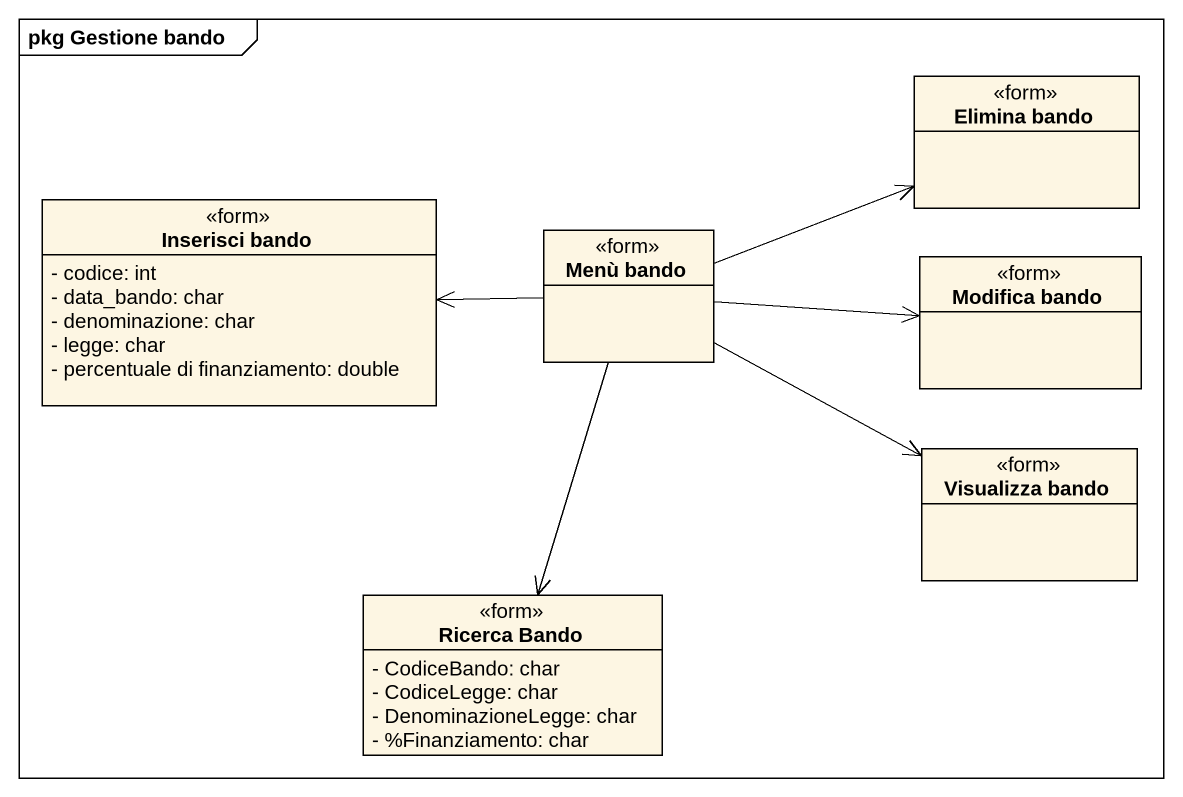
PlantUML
@startuml
mainframe pkg Gestione bando
hide circle
hide empty members
skinparam classAttributeIconSize 0
class "Elimina bando" as Elimina_bando <<form>>
class "Inserisci bando" as Inserisci_bando <<form>> {
  - codice: int
  - data_bando: char
  - denominazione: char
  - legge: char
  - percentuale di finanziamento: double
}
class "Menù bando" as Menù_bando <<form>>
class "Modifica bando" as Modifica_bando <<form>>
class "Visualizza bando" as Visualizza_bando <<form>>
class "Ricerca Bando" as Ricerca_Bando <<form>> {
  - CodiceBando: char
  - CodiceLegge: char
  - DenominazioneLegge: char
  - %Finanziamento: char
}
Menù_bando -right-> Elimina_bando
Menù_bando -left-> Inserisci_bando
Menù_bando -right-> Modifica_bando
Menù_bando -right-> Visualizza_bando
Menù_bando --> Ricerca_Bando
@enduml
